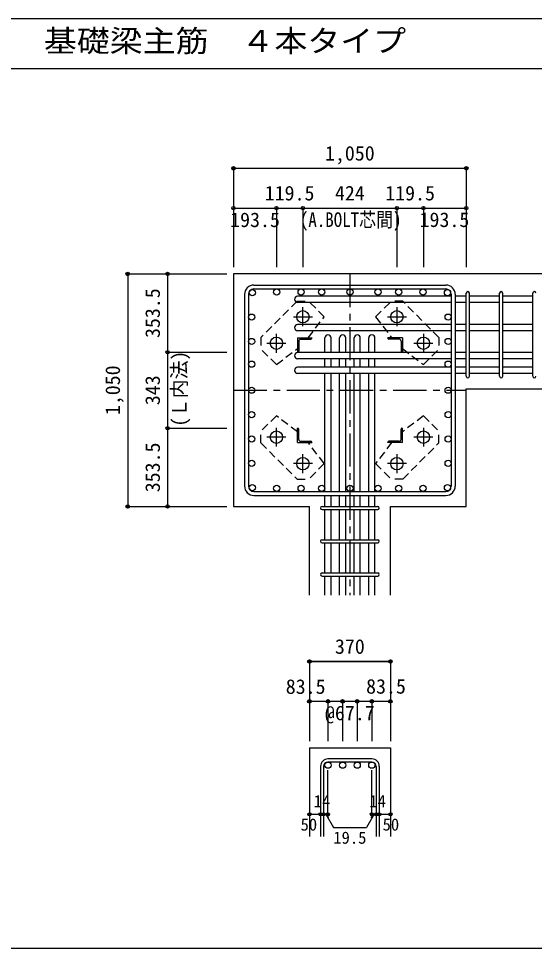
# Model space of a CAD drawing. Units: millimetres at full size, sheet at 1:30. Extents: x -5973 to 5954, y -4195 to 4201.
# Drawn here: x -942 to 1384, y 3 to 4201 of the extents above; entities that cross this region are included whole.
import ezdxf
from ezdxf.enums import TextEntityAlignment as Align

# ---------------------------------------------------------------- set-up
doc = ezdxf.new("R2010")
doc.units = ezdxf.units.MM
doc.header["$LTSCALE"] = 30
doc.header["$PDMODE"] = 32
doc.header["$PDSIZE"] = 15
doc.linetypes.add('CHAIN1', pattern=[8, 5, -1, 1, -1])
doc.linetypes.add('DASHED1', pattern=[1.8, 1.2, -0.6])
for name, color, linetype in [('0-1', 2, 'Continuous'), ('0-2', 4, 'Continuous'), ('0-3', 3, 'Continuous'), ('0-4', 7, 'Continuous'), ('0-5', 7, 'Continuous'), ('0-6', 7, 'Continuous'), ('0-7', 4, 'Continuous'), ('0-9', 4, 'DASHED1'), ('0-D', 4, 'Continuous'), ('6-7_文字', 7, 'Continuous'), ('F-0_枠', 6, 'Continuous')]:
    doc.layers.add(name, color=color, linetype=linetype)
doc.styles.add('ＭＳ ゴシック', font='')
doc.styles.get('ＭＳ ゴシック').set_extended_font_data('MS Gothic')

msp = doc.modelspace()

# ---------------------------------------------------------------- linework, layer by layer
at = {"layer": '0-1'}
for p, q in [((27.44, 3048.3), (27.44, 1998.3)), ((1477.44, 3048.3), (27.44, 3048.3)), ((1077.44, 2529.3), (1477.44, 2529.3)), ((1077.44, 1998.3), (1077.44, 2529.3)), ((27.44, 1998.3), (369.94, 1998.3)), ((369.94, 1598.3), (369.94, 1998.3)), ((369.94, 908.3), (369.94, 508.3)), ((369.94, 908.3), (734.94, 908.3)), ((734.94, 908.3), (734.94, 508.3))]:
    msp.add_line(p, q, dxfattribs=at)
msp.add_lwpolyline([(734.94, 1598.3), (734.94, 1998.3), (1077.44, 1998.3)], dxfattribs=at)
at = {"layer": '0-2', "linetype": 'CHAIN1'}
for p, q in [((340.44, 2812.1), (340.44, 2897.6)), ((764.44, 2897.6), (764.44, 2812.1)), ((297.64, 2854.8), (383.14, 2854.8)), ((721.74, 2854.8), (807.24, 2854.8)), ((220.94, 2692.6), (220.94, 2778.1)), ((883.94, 2778.1), (883.94, 2692.6)), ((178.14, 2735.3), (263.64, 2735.3)), ((841.24, 2735.3), (926.74, 2735.3)), ((220.94, 2268.5), (220.94, 2354)), ((883.94, 2354), (883.94, 2268.5)), ((263.64, 2311.3), (178.14, 2311.3)), ((926.74, 2311.3), (841.24, 2311.3)), ((340.44, 2149), (340.44, 2234.5)), ((764.44, 2234.5), (764.44, 2149)), ((383.14, 2191.8), (297.64, 2191.8)), ((807.24, 2191.8), (721.74, 2191.8))]:
    msp.add_line(p, q, dxfattribs=at)
at = {"layer": '0-2'}
for p, q in [((315.94, 2759.8), (380.94, 2759.8)), ((315.94, 2759.8), (315.94, 2694.8)), ((321.94, 2745.3), (321.94, 2698.8)), ((330.44, 2753.8), (376.94, 2753.8)), ((380.94, 2759.8), (380.94, 2757.8)), ((788.94, 2759.8), (723.94, 2759.8)), ((723.94, 2757.8), (723.94, 2759.8)), ((774.44, 2753.8), (727.94, 2753.8)), ((782.94, 2745.3), (782.94, 2698.8)), ((788.94, 2759.8), (788.94, 2694.8)), ((317.94, 2694.8), (315.94, 2694.8)), ((788.94, 2694.8), (786.94, 2694.8)), ((315.94, 2351.8), (317.94, 2351.8)), ((315.94, 2286.8), (315.94, 2351.8)), ((786.94, 2351.8), (788.94, 2351.8)), ((788.94, 2286.8), (788.94, 2351.8)), ((321.94, 2301.3), (321.94, 2347.8)), ((782.94, 2301.3), (782.94, 2347.8)), ((315.94, 2286.8), (380.94, 2286.8)), ((330.44, 2292.8), (376.94, 2292.8)), ((380.94, 2288.8), (380.94, 2286.8)), ((723.94, 2286.8), (723.94, 2288.8)), ((788.94, 2286.8), (723.94, 2286.8)), ((774.44, 2292.8), (727.94, 2292.8))]:
    msp.add_line(p, q, dxfattribs=at)
at = {"layer": '0-2', "color": 3}
for centre in [(340.44, 2854.8), (764.44, 2854.8), (220.94, 2735.3), (883.94, 2735.3), (220.94, 2311.3), (883.94, 2311.3), (340.44, 2191.8), (764.44, 2191.8)]:
    msp.add_circle(centre, 28, dxfattribs=at)
at = {"layer": '0-2'}
for centre, radius, start, end in [((330.44, 2745.3), 8.5, 90, 180), ((376.94, 2757.8), 4, 270, 0), ((727.94, 2757.8), 4, 180, 270), ((774.44, 2745.3), 8.5, 0, 90), ((317.94, 2698.8), 4, 270, 0), ((786.94, 2698.8), 4, 180, 270), ((317.94, 2347.8), 4, 0, 90), ((786.94, 2347.8), 4, 90, 180), ((330.44, 2301.3), 8.5, 180, 270), ((376.94, 2288.8), 4, 0, 90), ((727.94, 2288.8), 4, 90, 180), ((774.44, 2301.3), 8.5, 270, 0)]:
    msp.add_arc(centre, radius, start, end, dxfattribs=at)
at = {"layer": '0-3'}
for centre in [(112.37, 2963.37), (222.38, 2966.3), (332.4, 2966.3), (425.44, 2966.3), (552.44, 2966.3), (679.44, 2966.3), (772.47, 2966.3), (882.49, 2966.3), (992.51, 2963.37), (109.44, 2853.35), (995.44, 2853.35), (109.44, 2743.33), (995.44, 2743.33), (109.44, 2640.8), (995.44, 2640.8), (109.44, 2523.3), (995.44, 2523.3), (109.44, 2413.28), (995.44, 2413.28), (109.44, 2303.26), (995.44, 2303.26), (109.44, 2193.25), (995.44, 2193.25), (112.37, 2083.23), (222.38, 2080.3), (332.4, 2080.3), (425.44, 2080.3), (552.44, 2080.3), (679.44, 2080.3), (772.47, 2080.3), (882.49, 2080.3), (992.51, 2083.23)]:
    msp.add_circle(centre, 14, dxfattribs=at)
at = {"layer": '0-4'}
for p, q in [((119.44, 2998.3), (985.44, 2998.3)), ((77.44, 2956.3), (77.44, 2090.3)), ((95.44, 2956.3), (95.44, 2090.3)), ((119.44, 2980.3), (985.44, 2980.3)), ((1009.44, 2956.3), (1009.44, 2090.3)), ((1027.44, 2956.3), (1027.44, 2090.3)), ((119.44, 2066.3), (985.44, 2066.3)), ((119.44, 2048.3), (985.44, 2048.3))]:
    msp.add_line(p, q, dxfattribs=at)
for centre, radius, start, end in [((119.44, 2956.3), 42, 90, 180), ((985.44, 2956.3), 42, 0, 90), ((119.44, 2956.3), 24, 90, 180), ((985.44, 2956.3), 24, 0, 90), ((119.44, 2090.3), 42, 180, 270), ((119.44, 2090.3), 24, 180, 270), ((985.44, 2090.3), 42, 270, 0), ((985.44, 2090.3), 24, 270, 0)]:
    msp.add_arc(centre, radius, start, end, dxfattribs=at)
at = {"layer": '0-5'}
for p, q in [((1009.44, 2947.37), (316.44, 2947.37)), ((1077.44, 2947.37), (1027.44, 2947.37)), ((1227.44, 2947.37), (1091.44, 2947.37)), ((1377.44, 2947.37), (1241.44, 2947.37)), ((1009.44, 2919.37), (316.44, 2919.37)), ((1077.44, 2919.37), (1027.44, 2919.37)), ((1227.44, 2919.37), (1091.44, 2919.37)), ((1377.44, 2919.37), (1241.44, 2919.37)), ((1009.44, 2820.08), (316.44, 2820.08)), ((1077.44, 2820.08), (1027.44, 2820.08)), ((1227.44, 2820.08), (1091.44, 2820.08)), ((1377.44, 2820.08), (1241.44, 2820.08)), ((1009.44, 2792.08), (316.44, 2792.08)), ((1077.44, 2792.08), (1027.44, 2792.08)), ((1227.44, 2792.08), (1091.44, 2792.08)), ((1377.44, 2792.08), (1241.44, 2792.08)), ((439.44, 2692.8), (439.44, 2759.3)), ((467.44, 2692.8), (467.44, 2759.3)), ((505.44, 2692.8), (505.44, 2759.3)), ((533.44, 2692.8), (533.44, 2759.3)), ((571.44, 2692.8), (571.44, 2759.3)), ((599.44, 2692.8), (599.44, 2759.3)), ((637.44, 2692.8), (637.44, 2759.3)), ((665.44, 2692.8), (665.44, 2759.3)), ((1009.44, 2692.8), (316.44, 2692.8)), ((1077.44, 2692.8), (1027.44, 2692.8)), ((1227.44, 2692.8), (1091.44, 2692.8)), ((1377.44, 2692.8), (1241.44, 2692.8)), ((1009.44, 2664.8), (316.44, 2664.8)), ((439.44, 2626.8), (439.44, 2664.8)), ((467.44, 2626.8), (467.44, 2664.8)), ((505.44, 2626.8), (505.44, 2664.8)), ((533.44, 2626.8), (533.44, 2664.8)), ((571.44, 2626.8), (571.44, 2664.8)), ((599.44, 2626.8), (599.44, 2664.8)), ((637.44, 2626.8), (637.44, 2664.8)), ((665.44, 2626.8), (665.44, 2664.8)), ((1077.44, 2664.8), (1027.44, 2664.8)), ((1227.44, 2664.8), (1091.44, 2664.8)), ((1377.44, 2664.8), (1241.44, 2664.8)), ((1009.44, 2626.8), (316.44, 2626.8)), ((1077.44, 2626.8), (1027.44, 2626.8)), ((1227.44, 2626.8), (1091.44, 2626.8)), ((1377.44, 2626.8), (1241.44, 2626.8)), ((1009.44, 2598.8), (316.44, 2598.8)), ((439.44, 2066.3), (439.44, 2598.8)), ((467.44, 2066.3), (467.44, 2598.8)), ((505.44, 2066.3), (505.44, 2598.8)), ((533.44, 2066.3), (533.44, 2598.8)), ((571.44, 2066.3), (571.44, 2598.8)), ((599.44, 2066.3), (599.44, 2598.8)), ((637.44, 2066.3), (637.44, 2598.8)), ((665.44, 2066.3), (665.44, 2598.8)), ((1077.44, 2598.8), (1027.44, 2598.8)), ((1227.44, 2598.8), (1091.44, 2598.8)), ((1377.44, 2598.8), (1241.44, 2598.8)), ((439.44, 1998.3), (439.44, 2048.3)), ((467.44, 1998.3), (467.44, 2048.3)), ((505.44, 1998.3), (505.44, 2048.3)), ((533.44, 1998.3), (533.44, 2048.3)), ((571.44, 1998.3), (571.44, 2048.3)), ((599.44, 1998.3), (599.44, 2048.3)), ((637.44, 1998.3), (637.44, 2048.3)), ((665.44, 1998.3), (665.44, 2048.3)), ((439.44, 1848.3), (439.44, 1984.3)), ((467.44, 1848.3), (467.44, 1984.3)), ((505.44, 1848.3), (505.44, 1984.3)), ((533.44, 1848.3), (533.44, 1984.3)), ((571.44, 1848.3), (571.44, 1984.3)), ((599.44, 1848.3), (599.44, 1984.3)), ((637.44, 1848.3), (637.44, 1984.3)), ((665.44, 1848.3), (665.44, 1984.3)), ((439.44, 1698.3), (439.44, 1834.3)), ((467.44, 1698.3), (467.44, 1834.3)), ((505.44, 1698.3), (505.44, 1834.3)), ((533.44, 1698.3), (533.44, 1834.3)), ((571.44, 1698.3), (571.44, 1834.3)), ((599.44, 1698.3), (599.44, 1834.3)), ((637.44, 1698.3), (637.44, 1834.3)), ((665.44, 1698.3), (665.44, 1834.3)), ((439.44, 1598.3), (439.44, 1684.3)), ((467.44, 1598.3), (467.44, 1684.3)), ((505.44, 1598.3), (505.44, 1684.3)), ((533.44, 1598.3), (533.44, 1684.3)), ((571.44, 1598.3), (571.44, 1684.3)), ((599.44, 1598.3), (599.44, 1684.3)), ((637.44, 1598.3), (637.44, 1684.3)), ((665.44, 1598.3), (665.44, 1684.3))]:
    msp.add_line(p, q, dxfattribs=at)
at = {"layer": '0-5', "color": 3}
for centre in [(453.44, 830.3), (519.44, 830.3), (585.44, 830.3), (651.44, 830.3)]:
    msp.add_circle(centre, 14, dxfattribs=at)
at = {"layer": '0-5'}
for centre, start, end in [((316.44, 2933.37), 90, 270), ((316.44, 2806.08), 90, 270), ((453.44, 2759.3), 0, 180), ((519.44, 2759.3), 0, 180), ((585.44, 2759.3), 0, 180), ((651.44, 2759.3), 0, 180), ((316.44, 2678.8), 90, 270), ((316.44, 2612.8), 90, 270)]:
    msp.add_arc(centre, 14, start, end, dxfattribs=at)
at = {"layer": '0-6'}
for p, q in [((1077.44, 2586.3), (1077.44, 2961.37)), ((1091.44, 2586.3), (1091.44, 2961.37)), ((1227.44, 2586.3), (1227.44, 2961.37)), ((1241.44, 2586.3), (1241.44, 2961.37)), ((1377.44, 2586.3), (1377.44, 2961.37)), ((426.94, 1998.3), (677.94, 1998.3)), ((426.94, 1984.3), (677.94, 1984.3)), ((426.94, 1848.3), (677.94, 1848.3)), ((426.94, 1834.3), (677.94, 1834.3)), ((426.94, 1698.3), (677.94, 1698.3)), ((426.94, 1684.3), (677.94, 1684.3)), ((651.44, 858.3), (453.44, 858.3)), ((651.44, 844.3), (453.44, 844.3)), ((419.94, 824.8), (419.94, 508.3)), ((433.94, 824.8), (433.94, 508.3)), ((670.94, 824.8), (670.94, 508.3)), ((684.94, 824.8), (684.94, 508.3))]:
    msp.add_line(p, q, dxfattribs=at)
for centre, radius, start, end in [((1084.44, 2961.37), 7, 0, 180), ((1084.44, 2961.37), 7, 0, 180), ((1084.44, 2961.37), 7, 0, 180), ((1084.44, 2961.37), 7, 0, 180), ((1234.44, 2961.37), 7, 0, 180), ((1384.44, 2961.37), 7, 0, 180), ((1084.44, 2586.3), 7, 180, 0), ((1084.44, 2586.3), 7, 180, 0), ((1084.44, 2586.3), 7, 180, 0), ((1084.44, 2586.3), 7, 180, 0), ((1234.44, 2586.3), 7, 180, 0), ((1384.44, 2586.3), 7, 180, 0), ((426.94, 1991.3), 7, 90, 270), ((426.94, 1991.3), 7, 90, 270), ((426.94, 1991.3), 7, 90, 270), ((426.94, 1991.3), 7, 90, 270), ((677.94, 1991.3), 7, 270, 90), ((677.94, 1991.3), 7, 270, 90), ((677.94, 1991.3), 7, 270, 90), ((677.94, 1991.3), 7, 270, 90), ((426.94, 1841.3), 7, 90, 270), ((677.94, 1841.3), 7, 270, 90), ((426.94, 1691.3), 7, 90, 270), ((677.94, 1691.3), 7, 270, 90), ((453.44, 824.8), 33.5, 90, 180), ((453.44, 824.8), 19.5, 90, 180), ((651.44, 824.8), 33.5, 0, 90), ((651.44, 824.8), 19.5, 0, 90)]:
    msp.add_arc(centre, radius, start, end, dxfattribs=at)
at = {"layer": '0-9'}
for p, q in [((314.31, 2924.77), (150.97, 2761.43)), ((314.31, 2924.77), (366.63, 2924.77)), ((436.62, 2854.78), (366.63, 2924.77)), ((668.25, 2854.78), (738.24, 2924.77)), ((790.57, 2924.77), (738.24, 2924.77)), ((953.91, 2761.43), (790.57, 2924.77)), ((364.24, 2759.8), (436.62, 2854.78)), ((668.25, 2854.78), (740.64, 2759.8)), ((150.97, 2761.43), (150.97, 2709.1)), ((953.91, 2761.43), (953.91, 2709.1)), ((220.96, 2639.11), (150.97, 2709.1)), ((220.96, 2639.11), (315.94, 2711.5)), ((788.94, 2711.5), (883.92, 2639.11)), ((883.92, 2639.11), (953.91, 2709.1)), ((220.96, 2407.48), (150.97, 2337.5)), ((315.94, 2335.1), (220.96, 2407.48)), ((883.92, 2407.49), (788.94, 2335.1)), ((883.92, 2407.49), (953.91, 2337.5)), ((150.97, 2285.17), (150.97, 2337.5)), ((953.91, 2285.17), (953.91, 2337.5)), ((150.97, 2285.17), (314.31, 2121.83)), ((436.62, 2191.82), (364.24, 2286.8)), ((740.64, 2286.8), (668.25, 2191.82)), ((790.57, 2121.83), (953.91, 2285.17)), ((436.62, 2191.82), (366.63, 2121.83)), ((668.25, 2191.82), (738.24, 2121.83)), ((314.31, 2121.83), (366.63, 2121.83)), ((790.57, 2121.83), (738.24, 2121.83))]:
    msp.add_line(p, q, dxfattribs=at)
at = {"layer": '0-D'}
for p, q in [((27.44, 3525.34), (27.44, 3345.34)), ((27.44, 3525.34), (1077.44, 3525.34)), ((27.44, 3525.34), (1077.44, 3525.34)), ((1077.44, 3525.34), (1077.44, 3345.34)), ((27.44, 3345.34), (27.44, 3078.3)), ((27.44, 3345.34), (27.44, 3078.3)), ((27.44, 3345.34), (220.94, 3345.34)), ((220.94, 3345.34), (220.94, 3078.3)), ((220.94, 3345.34), (340.44, 3345.34)), ((340.44, 3345.34), (340.44, 3078.3)), ((340.44, 3345.34), (764.44, 3345.34)), ((764.44, 3345.34), (764.44, 3078.3)), ((764.44, 3345.34), (883.94, 3345.34)), ((883.94, 3345.34), (883.94, 3078.3)), ((883.94, 3345.34), (1077.44, 3345.34)), ((1077.44, 3345.34), (1077.44, 3078.3)), ((-449.6, 3048.3), (-269.6, 3048.3)), ((-449.6, 3048.3), (-269.6, 3048.3)), ((-449.6, 3048.3), (-449.6, 1998.3)), ((-269.6, 3048.3), (-2.56, 3048.3)), ((-269.6, 3048.3), (-269.6, 2694.8)), ((-269.6, 2694.8), (-2.56, 2694.8)), ((-269.6, 2694.8), (-269.6, 2351.8)), ((-269.6, 2351.8), (-2.56, 2351.8)), ((-269.6, 2351.8), (-269.6, 1998.3)), ((-449.6, 1998.3), (-269.6, 1998.3)), ((-269.6, 1998.3), (-2.56, 1998.3)), ((-269.6, 1998.3), (-2.56, 1998.3)), ((734.94, 1298.3), (369.94, 1298.3)), ((369.94, 1298.3), (369.94, 1118.3)), ((369.94, 1298.3), (734.94, 1298.3)), ((734.94, 1298.3), (734.94, 1118.3)), ((453.44, 1118.3), (369.94, 1118.3)), ((369.94, 1118.3), (369.94, 938.3)), ((552.44, 1118.3), (453.44, 1118.3)), ((453.44, 1118.3), (453.44, 938.3)), ((519.44, 1118.3), (519.44, 938.3)), ((651.44, 1118.3), (552.44, 1118.3)), ((585.44, 1118.3), (585.44, 938.3)), ((734.94, 1118.3), (651.44, 1118.3)), ((651.44, 1118.3), (651.44, 938.3)), ((734.94, 1118.3), (734.94, 938.3)), ((453.44, 608.3), (453.44, 807.63)), ((651.44, 608.3), (651.44, 807.63)), ((369.94, 608.3), (419.94, 608.3)), ((419.94, 608.3), (453.44, 608.3)), ((443.69, 608.3), (457.83, 594.16)), ((443.69, 608.3), (477.91, 549.02)), ((661.19, 608.3), (626.96, 549.02)), ((661.19, 608.3), (647.04, 594.16)), ((651.44, 608.3), (734.94, 608.3)), ((670.94, 608.3), (684.94, 608.3)), ((477.91, 549.02), (626.96, 549.02))]:
    msp.add_line(p, q, dxfattribs=at)
at = {"layer": '0-D', "linetype": 'CHAIN1'}
for p, q in [((552.44, 3048.3), (552.44, 1598.3)), ((27.44, 2523.3), (1077.44, 2523.3))]:
    msp.add_line(p, q, dxfattribs=at)
at = {"layer": '0-D'}
msp.add_lwpolyline([(734.94, 1298.3), (734.94, 1118.3), (734.94, 938.3)], dxfattribs=at)
for centre, radius in [((27.44, 3525.34), 8), ((27.44, 3525.34), 7.2), ((27.44, 3525.34), 6.4), ((27.44, 3525.34), 5.6), ((27.44, 3525.34), 4.8), ((27.44, 3525.34), 4), ((27.44, 3525.34), 3.2), ((27.44, 3525.34), 2.4), ((27.44, 3525.34), 1.6), ((1077.44, 3525.34), 8), ((1077.44, 3525.34), 7.2), ((1077.44, 3525.34), 6.4), ((1077.44, 3525.34), 5.6), ((1077.44, 3525.34), 4.8), ((1077.44, 3525.34), 4), ((1077.44, 3525.34), 3.2), ((1077.44, 3525.34), 2.4), ((1077.44, 3525.34), 1.6), ((27.44, 3525.34), 0.8), ((1077.44, 3525.34), 0.8), ((-449.6, 3048.3), 8), ((-449.6, 3048.3), 7.2), ((-449.6, 3048.3), 6.4), ((-449.6, 3048.3), 5.6), ((-449.6, 3048.3), 4.8), ((-449.6, 3048.3), 4), ((-449.6, 3048.3), 3.2), ((-449.6, 3048.3), 2.4), ((-449.6, 3048.3), 1.6), ((-449.6, 3048.3), 0.8), ((-449.6, 1998.3), 8), ((-449.6, 1998.3), 7.2), ((-449.6, 1998.3), 6.4), ((-449.6, 1998.3), 5.6), ((-449.6, 1998.3), 4.8), ((-449.6, 1998.3), 4), ((-449.6, 1998.3), 3.2), ((-449.6, 1998.3), 2.4), ((-449.6, 1998.3), 1.6), ((-449.6, 1998.3), 0.8), ((369.94, 1298.3), 8), ((369.94, 1298.3), 7.2), ((369.94, 1298.3), 6.4), ((369.94, 1298.3), 5.6), ((369.94, 1298.3), 4.8), ((369.94, 1298.3), 4), ((369.94, 1298.3), 3.2), ((734.94, 1298.3), 8), ((734.94, 1298.3), 7.2), ((734.94, 1298.3), 6.4), ((734.94, 1298.3), 5.6), ((734.94, 1298.3), 4.8), ((734.94, 1298.3), 4), ((734.94, 1298.3), 3.2), ((369.94, 1298.3), 2.4), ((369.94, 1298.3), 1.6), ((369.94, 1298.3), 0.8), ((734.94, 1298.3), 2.4), ((734.94, 1298.3), 1.6), ((734.94, 1298.3), 0.8), ((369.94, 1118.3), 8), ((369.94, 1118.3), 7.2), ((369.94, 1118.3), 6.4), ((369.94, 1118.3), 5.6), ((369.94, 1118.3), 4.8), ((369.94, 1118.3), 4), ((369.94, 1118.3), 3.2), ((369.94, 1118.3), 2.4), ((369.94, 1118.3), 1.6), ((369.94, 1118.3), 0.8), ((453.44, 1118.3), 8), ((453.44, 1118.3), 7.2), ((453.44, 1118.3), 6.4), ((453.44, 1118.3), 5.6), ((453.44, 1118.3), 4.8), ((453.44, 1118.3), 4), ((453.44, 1118.3), 3.2), ((453.44, 1118.3), 2.4), ((453.44, 1118.3), 1.6), ((453.44, 1118.3), 0.8), ((519.44, 1118.3), 8), ((519.44, 1118.3), 7.2), ((519.44, 1118.3), 6.4), ((519.44, 1118.3), 5.6), ((519.44, 1118.3), 4.8), ((519.44, 1118.3), 4), ((519.44, 1118.3), 3.2), ((519.44, 1118.3), 2.4), ((519.44, 1118.3), 1.6), ((519.44, 1118.3), 0.8), ((585.44, 1118.3), 8), ((585.44, 1118.3), 7.2), ((585.44, 1118.3), 6.4), ((585.44, 1118.3), 5.6), ((585.44, 1118.3), 4.8), ((585.44, 1118.3), 4), ((585.44, 1118.3), 3.2), ((585.44, 1118.3), 2.4), ((585.44, 1118.3), 1.6), ((585.44, 1118.3), 0.8), ((651.44, 1118.3), 8), ((651.44, 1118.3), 7.2), ((651.44, 1118.3), 6.4), ((651.44, 1118.3), 5.6), ((651.44, 1118.3), 4.8), ((651.44, 1118.3), 4), ((651.44, 1118.3), 3.2), ((651.44, 1118.3), 2.4), ((651.44, 1118.3), 1.6), ((651.44, 1118.3), 0.8), ((734.94, 1118.3), 8), ((734.94, 1118.3), 7.2), ((734.94, 1118.3), 6.4), ((734.94, 1118.3), 5.6), ((734.94, 1118.3), 4.8), ((734.94, 1118.3), 4), ((734.94, 1118.3), 3.2), ((734.94, 1118.3), 2.4), ((734.94, 1118.3), 1.6), ((734.94, 1118.3), 0.8), ((369.94, 608.3), 4), ((369.94, 608.3), 3.6), ((369.94, 608.3), 3.2), ((369.94, 608.3), 2.8), ((369.94, 608.3), 2.4), ((369.94, 608.3), 2), ((369.94, 608.3), 1.6), ((369.94, 608.3), 1.2), ((369.94, 608.3), 0.8), ((369.94, 608.3), 0.4), ((419.94, 608.3), 4), ((419.94, 608.3), 3.6), ((419.94, 608.3), 3.2), ((419.94, 608.3), 2.8), ((419.94, 608.3), 2.4), ((419.94, 608.3), 2), ((419.94, 608.3), 1.6), ((419.94, 608.3), 1.2), ((419.94, 608.3), 0.8), ((419.94, 608.3), 0.4), ((433.94, 608.3), 4), ((433.94, 608.3), 3.6), ((433.94, 608.3), 3.2), ((433.94, 608.3), 2.8), ((433.94, 608.3), 2.4), ((433.94, 608.3), 2), ((433.94, 608.3), 1.6), ((433.94, 608.3), 1.2), ((433.94, 608.3), 0.8), ((433.94, 608.3), 0.4), ((453.44, 608.3), 4), ((453.44, 608.3), 3.6), ((453.44, 608.3), 3.2), ((453.44, 608.3), 2.8), ((453.44, 608.3), 2.4), ((453.44, 608.3), 2), ((453.44, 608.3), 1.6), ((453.44, 608.3), 1.2), ((453.44, 608.3), 0.8), ((453.44, 608.3), 0.4), ((651.44, 608.3), 4), ((651.44, 608.3), 3.6), ((651.44, 608.3), 3.2), ((651.44, 608.3), 2.8), ((651.44, 608.3), 2.4), ((651.44, 608.3), 2), ((651.44, 608.3), 1.6), ((651.44, 608.3), 1.2), ((651.44, 608.3), 0.8), ((651.44, 608.3), 0.4), ((670.94, 608.3), 4), ((670.94, 608.3), 3.6), ((670.94, 608.3), 3.2), ((670.94, 608.3), 2.8), ((670.94, 608.3), 2.4), ((670.94, 608.3), 2), ((670.94, 608.3), 1.6), ((670.94, 608.3), 1.2), ((670.94, 608.3), 0.8), ((670.94, 608.3), 0.4), ((684.94, 608.3), 4), ((684.94, 608.3), 3.6), ((684.94, 608.3), 3.2), ((684.94, 608.3), 2.8), ((684.94, 608.3), 2.4), ((684.94, 608.3), 2), ((684.94, 608.3), 1.6), ((684.94, 608.3), 1.2), ((684.94, 608.3), 0.8), ((684.94, 608.3), 0.4), ((734.94, 608.3), 4), ((734.94, 608.3), 3.6), ((734.94, 608.3), 3.2), ((734.94, 608.3), 2.8), ((734.94, 608.3), 2.4), ((734.94, 608.3), 2), ((734.94, 608.3), 1.6), ((734.94, 608.3), 1.2), ((734.94, 608.3), 0.8), ((734.94, 608.3), 0.4)]:
    msp.add_circle(centre, radius, dxfattribs=at)
at = {"layer": '0-D', "color": 7}
for p in [(27.44, 3525.34), (27.44, 3525.34), (1077.44, 3525.34), (27.44, 3345.34), (220.94, 3345.34), (340.44, 3345.34), (764.44, 3345.34), (883.94, 3345.34), (1077.44, 3345.34), (-449.6, 3048.3), (-269.6, 3048.3), (-269.6, 2694.8), (-269.6, 2351.8), (-449.6, 1998.3), (-269.6, 1998.3), (369.94, 1298.3), (734.94, 1298.3), (369.94, 1118.3), (453.44, 1118.3), (519.44, 1118.3), (585.44, 1118.3), (651.44, 1118.3), (734.94, 1118.3), (369.94, 608.3), (419.94, 608.3), (433.94, 608.3), (453.44, 608.3), (651.44, 608.3), (670.94, 608.3), (684.94, 608.3), (734.94, 608.3)]:
    msp.add_point(p, dxfattribs=at)
at = {"layer": 'F-0_枠'}
msp.add_line((-5972.88, 4201.15), (5954.1, 4201.15), dxfattribs=at)
at = {"layer": 'F-0_枠', "color": 2}
for p, q in [((-5972.88, 3976.15), (3723.6, 3976.15)), ((3723.6, 2.95), (-5972.88, 2.95))]:
    msp.add_line(p, q, dxfattribs=at)

# ---------------------------------------------------------------- texts
at = {"layer": '0-7', "style": 'ＭＳ ゴシック', "width": 0.85}
msp.add_text('(A.BOLT芯間)', height=65.98, dxfattribs=at).set_placement((326.92, 3240.58), align=Align.BOTTOM_LEFT)
at = {"layer": '0-7', "style": 'ＭＳ ゴシック', "width": 0.95}
msp.add_text('(Ｌ内法)', height=65.98, rotation=90, dxfattribs=at).set_placement((-164.55, 2358.7), align=Align.BOTTOM_LEFT)
at = {"layer": '0-D', "style": 'ＭＳ ゴシック'}
for s, height, p in [('1,050', 65.98, (439.94, 3540.34)), ('119.5', 65.98, (168.19, 3360.34)), ('424', 65.98, (484.94, 3360.34)), ('119.5', 65.98, (711.69, 3360.34)), ('193.5', 65.98, (12.37, 3239.94)), ('193.5', 65.98, (866.54, 3240.29)), ('370', 65.98, (484.94, 1313.3)), ('83.5', 65.98, (625.44, 1133.3)), ('83.5', 65.98, (263.13, 1132.45)), ('@67.7', 65.98, (439.94, 1013.3)), ('14', 54.99, (389.4, 623.75)), ('14', 54.99, (639.98, 623.75)), ('50', 54.99, (329.94, 518.3)), ('50', 54.99, (699.94, 518.3)), ('19.5', 54.99, (477.44, 459.02))]:
    msp.add_text(s, height=height, dxfattribs=at).set_placement(p, align=Align.BOTTOM_LEFT)
for s, p in [('353.5', (-284.6, 2759.05)), ('1,050', (-464.6, 2410.8)), ('343', (-284.6, 2455.8)), ('353.5', (-284.6, 2062.55))]:
    msp.add_text(s, height=65.98, rotation=90, dxfattribs=at).set_placement(p, align=Align.BOTTOM_LEFT)
at = {"layer": '6-7_文字', "color": 2, "style": 'ＭＳ ゴシック', "width": 1.1}
msp.add_text('\u3000\u3000基礎梁主筋\u3000４本タイプ', height=98.97, dxfattribs=at).set_placement((-1124.64, 4021.15), align=Align.BOTTOM_LEFT)

doc.saveas('drawing.dxf')
